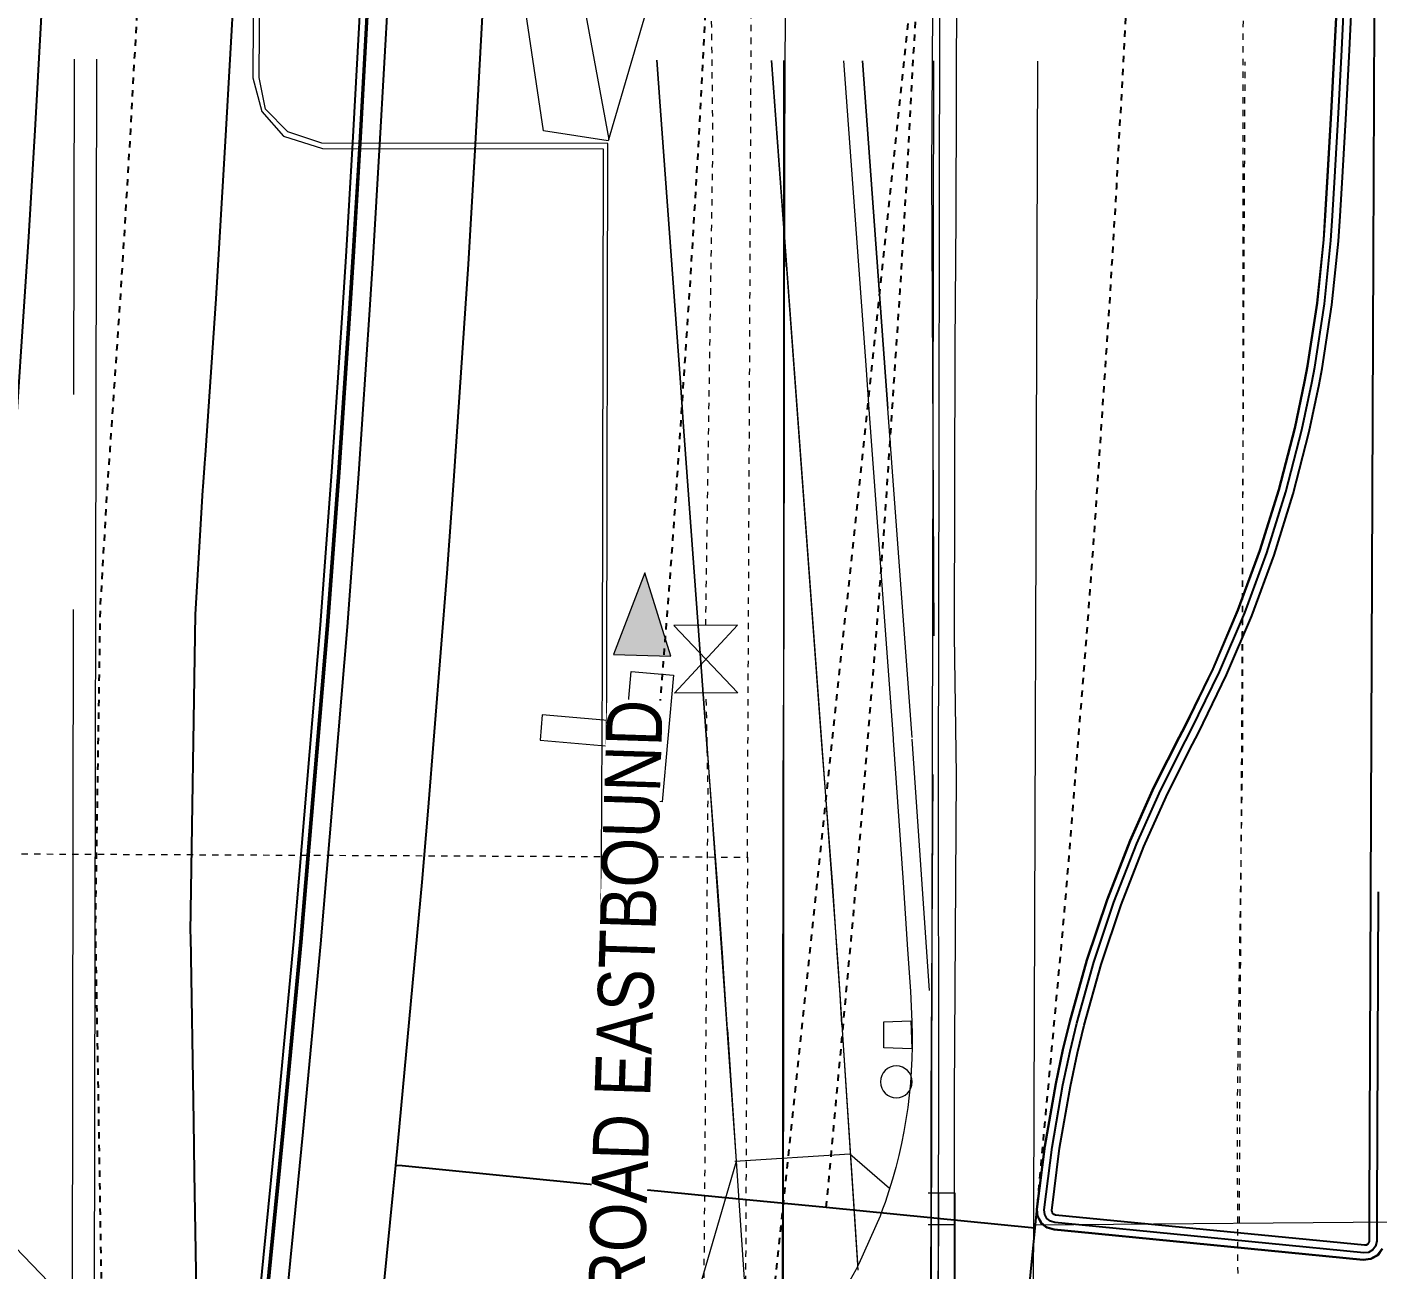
# Model space of a CAD drawing. Header units: metres. Extents: x -902 to -724, y 0 to 650.
# Drawn here: x -812.3 to -791.06, y 604.92 to 624.47 of the extents above; entities that cross this region are included whole.
import ezdxf

# ---------------------------------------------------------------- set-up
doc = ezdxf.new("R2010")
doc.units = ezdxf.units.M
for name, pattern in [('ControlLine', [0.02, 0.0125, -0.0025, 0.0025, -0.0025]), ('IMPORT-BDYS-Boundary _3_', [0.01, 0.009, -0.001]), ('IMPORT-FURN-Fence _3_', [0.005, 0.004167, -0.0008333]), ('IMPORT-LNMK-LaneLine3 _3_', [0.012, 0.003, -0.009]), ('IMPORT-LNMK-LaneLine3 _3__2_', [0.012, 0.003, -0.009]), ('IMPORT-LNMK-LineCont _3__2_', [0.004, 0.001, -0.003]), ('IMPORT-LNMK-LinePath', [0.008, 0.001, -0.007])]:
    doc.linetypes.add(name, pattern=pattern)
doc.layers.add('D-BDGE', color=7, linetype='Continuous', lineweight=13)
doc.layers.add('D-ENHA-GEN-LINE', color=7, linetype='Continuous', lineweight=9)
doc.styles.add('Arial Narrow_1', font='ARIALN.TTF', dxfattribs={"height": 0.875})

# ---------------------------------------------------------------- blocks, each defined once
blk = doc.blocks.new('T2DPAA-T2D-PWA-RW-M2D-000002_ControlLinesMinor_rvt-1-DRG-2871011 - SITE PLAN')
at = {"layer": 'D-BDGE', "color": 151, "linetype": 'ControlLine', "lineweight": 25, "true_color": 0x88c3ff}
blk.add_line((-1674.028, 602.345), (-1669.705, 643.233), dxfattribs=at)
blk = doc.blocks.new('T2DPAA-T2D-C3S-RW-M2D-100010_dwg-40802999-DRG-2871011 - SITE PLAN')
at = {"color": 9, "lineweight": 25, "true_color": 0xc3c3c3, "flags": 128}
for points in [[(266.195, -98.766), (266.474, -98.769), (266.545, -98.769), (267.474, -98.779), (267.769, -98.78), (268.545, -98.77), (270.894, -98.618), (271.547, -98.549), (272.773, -98.421), (273.581, -98.337), (276.445, -98.035), (276.517, -98.027), (281.454, -97.668), (283.401, -97.612), (283.448, -97.612), (283.823, -97.605), (283.945, -97.603), (286.388, -97.554), (287.175, -97.535), (288.94, -97.486), (291.322, -97.407)], [(266.444, -101.769), (266.515, -101.769), (267.444, -101.779), (267.739, -101.78), (268.515, -101.77), (270.864, -101.617), (271.517, -101.549), (272.743, -101.421), (273.551, -101.337), (276.437, -101.035), (276.51, -101.027), (281.485, -100.668), (283.447, -100.612), (283.496, -100.611), (283.873, -100.605), (283.996, -100.603), (286.459, -100.553), (287.252, -100.534), (289.03, -100.484), (291.431, -100.405)], [(263.084, -102.66), (266.505, -102.694), (267.729, -102.706), (271.505, -102.744), (272.729, -102.756), (273.536, -102.765), (276.503, -102.783), (281.499, -102.763), (283.909, -102.73), (286.494, -102.678), (287.306, -102.658), (289.094, -102.608), (291.488, -102.529), (292.155, -102.504), (294.277, -102.418), (296.48, -102.316), (297.001, -102.29), (299.457, -102.158), (301.468, -102.038), (301.844, -102.015), (304.633, -101.829), (306.452, -101.697), (306.684, -101.679), (309.665, -101.442)], [(266.996, -102.674), (267.73, -102.681), (271.505, -102.719), (272.729, -102.731), (273.537, -102.74), (276.503, -102.758), (281.498, -102.738), (283.909, -102.705), (286.494, -102.653), (287.305, -102.633), (289.093, -102.583), (291.487, -102.504), (292.154, -102.479), (294.276, -102.393), (296.478, -102.291), (297, -102.265), (299.455, -102.133), (301.466, -102.013), (301.843, -101.99), (304.631, -101.804), (306.45, -101.672), (306.682, -101.654), (309.663, -101.417)], [(266.997, -102.574), (267.731, -102.581), (271.506, -102.619), (272.73, -102.631), (273.538, -102.64), (276.503, -102.658), (281.497, -102.638), (283.907, -102.605), (286.491, -102.553), (287.303, -102.533), (289.09, -102.483), (291.483, -102.404), (292.15, -102.379), (294.271, -102.293), (296.473, -102.191), (296.995, -102.165), (299.45, -102.033), (301.46, -101.913), (301.837, -101.89), (304.624, -101.704), (306.443, -101.572), (306.675, -101.555), (309.654, -101.317)], [(260.796, -102.937), (261.503, -102.944), (266.502, -102.994), (267.726, -103.006), (271.502, -103.044), (272.726, -103.056), (273.533, -103.065), (276.502, -103.083), (281.502, -103.063), (283.914, -103.03), (286.501, -102.978), (287.313, -102.958), (289.103, -102.908), (291.499, -102.829)], [(260.923, -104.438), (262.712, -104.456), (267.711, -104.506), (272.711, -104.556), (273.135, -104.561), (273.518, -104.564), (277.605, -104.584), (278.729, -104.582), (282.479, -104.551), (283.939, -104.53), (287.352, -104.458), (289.148, -104.408), (292.223, -104.303), (294.355, -104.216), (295.254, -104.176), (297.092, -104.087), (299.559, -103.955), (301.958, -103.811), (304.759, -103.624), (306.82, -103.474), (309.823, -103.235)], [(273.034, -114.66), (273.034, -114.658), (273.067, -111.36), (273.067, -111.358), (273.084, -109.66), (273.1, -108.06), (273.1, -108.058), (273.134, -104.661), (273.135, -104.561)], [(261.781, -114.547), (262.611, -114.556), (267.61, -114.606), (272.61, -114.656), (273.034, -114.66), (273.417, -114.664)], [(273.333, -114.663), (274.332, -114.698), (275.329, -114.783), (275.871, -114.85), (276.319, -114.918), (277.302, -115.102), (278.275, -115.334), (279.234, -115.616), (280.052, -115.897), (280.178, -115.944), (280.919, -116.24), (281.106, -116.318), (282.04, -116.675), (282.991, -116.984), (283.956, -117.246), (284.933, -117.459), (285.919, -117.623), (286.664, -117.713), (286.913, -117.737), (287.91, -117.802), (288.91, -117.817), (289.294, -117.809), (289.91, -117.791), (290.909, -117.758), (291.909, -117.724), (292.908, -117.687)], [(273.185, -120.126), (273.078, -120.062), (273.007, -119.961), (272.983, -119.839), (273.028, -115.339), (273.031, -114.96), (273.055, -114.846), (273.121, -114.749), (273.219, -114.685), (273.334, -114.663)], [(273.333, -114.668), (274.332, -114.703), (275.328, -114.788), (275.87, -114.855), (276.319, -114.923), (277.301, -115.106), (278.273, -115.339), (279.233, -115.62), (280.05, -115.902), (280.177, -115.949), (280.917, -116.245), (281.104, -116.323), (282.038, -116.679), (282.989, -116.989), (283.955, -117.251), (284.932, -117.464), (285.918, -117.628), (286.663, -117.718), (286.912, -117.742), (287.91, -117.807), (288.91, -117.822), (289.294, -117.814), (289.91, -117.796), (290.909, -117.763), (291.909, -117.729), (292.908, -117.692)], [(273.186, -120.121), (273.082, -120.058), (273.012, -119.959), (272.988, -119.839), (273.033, -115.339), (273.036, -114.96), (273.06, -114.848), (273.125, -114.752), (273.221, -114.689), (273.334, -114.668)], [(273.332, -114.778), (274.325, -114.813), (275.316, -114.897), (275.855, -114.964), (276.301, -115.031), (277.278, -115.214), (278.245, -115.446), (279.199, -115.725), (280.012, -116.005), (280.138, -116.052), (280.874, -116.346), (281.062, -116.424), (282.002, -116.783), (282.958, -117.094), (283.929, -117.357), (284.911, -117.572), (285.903, -117.737), (286.652, -117.828), (286.902, -117.852), (287.906, -117.917), (288.911, -117.932), (289.297, -117.924), (289.913, -117.906), (290.913, -117.873), (291.913, -117.839), (292.912, -117.801)], [(278.774, -119.568), (276.283, -119.777), (273.792, -119.985), (273.298, -120.027), (273.222, -120.017), (273.157, -119.978), (273.113, -119.915), (273.098, -119.84), (273.143, -115.34), (273.146, -114.961), (273.161, -114.891), (273.202, -114.831), (273.262, -114.792), (273.333, -114.778)], [(293.712, -118.197), (291.221, -118.405), (288.73, -118.614), (286.238, -118.823), (283.747, -119.031), (281.256, -119.24), (278.764, -119.448), (276.273, -119.657), (273.782, -119.866), (273.288, -119.907), (273.261, -119.904), (273.238, -119.89), (273.223, -119.868), (273.218, -119.842), (273.263, -115.341), (273.266, -114.962), (273.272, -114.938), (273.286, -114.917), (273.307, -114.903), (273.332, -114.898)], [(273.331, -114.898), (274.318, -114.933), (275.303, -115.017), (275.839, -115.083), (276.282, -115.15), (277.253, -115.331), (278.214, -115.561), (279.162, -115.839), (279.971, -116.118), (280.096, -116.164), (280.828, -116.456), (281.017, -116.535), (281.962, -116.896), (282.924, -117.209), (283.9, -117.474), (284.888, -117.69), (285.886, -117.856), (286.64, -117.947), (286.891, -117.971), (287.901, -118.037), (288.912, -118.052), (289.301, -118.044), (289.917, -118.025), (290.917, -117.993), (291.917, -117.959), (292.917, -117.921)]]:
    blk.add_lwpolyline(points, dxfattribs=at)
at = {"color": 9, "linetype": 'IMPORT-LNMK-LinePath', "lineweight": 25, "true_color": 0xc3c3c3, "flags": 128}
blk.add_lwpolyline([(260.564, -100.21), (261.53, -100.219), (261.849, -100.222), (263.995, -100.244), (266.32, -100.267), (266.459, -100.269), (266.53, -100.269), (267.459, -100.279), (267.754, -100.28), (268.53, -100.27), (270.879, -100.118), (271.532, -100.049), (272.758, -99.921), (273.566, -99.837), (276.441, -99.535), (276.514, -99.527), (281.47, -99.168), (283.424, -99.112), (283.472, -99.111), (283.848, -99.105), (283.97, -99.103), (286.423, -99.054), (287.213, -99.034), (288.985, -98.985), (291.376, -98.906), (292.017, -98.882), (294.119, -98.796), (296.326, -98.694), (296.818, -98.669), (299.251, -98.539), (301.274, -98.418), (301.616, -98.397), (304.379, -98.213), (306.217, -98.079), (306.411, -98.064), (309.347, -97.83)], dxfattribs=at)
at = {"color": 9, "linetype": 'IMPORT-LNMK-LaneLine3 _3__2_', "lineweight": 25, "true_color": 0xc3c3c3, "flags": 128}
for points in [[(273.1, -108.06), (273.483, -108.064), (277.607, -108.084), (278.741, -108.082), (282.524, -108.051), (283.998, -108.029), (287.441, -107.956), (289.253, -107.906), (292.356, -107.8), (294.507, -107.713), (295.414, -107.672), (297.268, -107.583), (299.758, -107.449), (302.178, -107.304), (305.004, -107.116), (307.084, -106.964), (310.13, -106.721)], [(273.067, -111.36), (273.45, -111.364), (277.608, -111.384), (278.752, -111.382), (282.567, -111.351), (284.053, -111.329), (287.525, -111.255), (289.353, -111.205), (292.481, -111.098), (294.65, -111.01), (295.565, -110.969), (297.435, -110.879), (299.945, -110.744), (302.386, -110.598), (305.236, -110.408), (307.333, -110.255), (310.419, -110.009)]]:
    blk.add_lwpolyline(points, dxfattribs=at)
at = {"color": 9, "linetype": 'IMPORT-LNMK-LineCont _3__2_', "lineweight": 25, "true_color": 0xc3c3c3, "flags": 128}
blk.add_lwpolyline([(273.417, -114.664), (277.61, -114.684), (278.763, -114.682), (282.61, -114.65), (284.108, -114.628), (287.609, -114.554), (289.452, -114.503), (292.606, -114.396), (294.794, -114.307), (295.716, -114.265), (297.601, -114.175), (300.133, -114.039), (302.593, -113.891), (305.467, -113.7), (307.581, -113.545), (310.708, -113.296)], dxfattribs=at)
blk = doc.blocks.new('T2DPAA-T2D-PWC-RW-M2D-100010_RoadDesign_rvt-1-DRG-2871011 - SITE PLAN')
at = {"color": 9, "lineweight": 25, "true_color": 0xc3c3c3, "rotation": 84.9723245667552}
blk.add_blockref('T2DPAA-T2D-C3S-RW-M2D-100010_dwg-40802999-DRG-2871011 - SITE PLAN', (-1807.835, 343.649), dxfattribs=at)
blk = doc.blocks.new('T2DPAA-T2D-PWA-SU-M2D-000002_dwg-40815123-DRG-2871011 - SITE PLAN')
at = {"color": 9, "lineweight": 18, "true_color": 0xc0c0c0, "flags": 128}
for points in [[(90.54, 1571.755), (89.793, 1571.697), (82.54, 1571.053), (79.904, 1570.825), (79.549, 1575.213), (79.393, 1575.707), (79.137, 1575.978), (78.77, 1576.184), (78.384, 1576.223), (74.27, 1575.883), (70.563, 1575.575), (70.05, 1575.387), (69.691, 1575.017), (69.554, 1574.39), (69.937, 1569.995), (61.782, 1569.292), (53.761, 1568.63), (52.742, 1568.532), (50.331, 1568.296), (49.966, 1572.844), (49.866, 1573.869), (49.21, 1581.413), (48.495, 1590.12), (47.82, 1598.363)], [(52.762, 1568.434), (53.761, 1568.54), (61.809, 1569.22), (70.025, 1569.927), (69.639, 1574.405), (69.765, 1574.955), (70.091, 1575.333), (70.581, 1575.48), (74.281, 1575.78), (78.386, 1576.139), (78.75, 1576.105), (79.104, 1575.924), (79.316, 1575.669), (79.463, 1575.188), (79.836, 1570.749), (82.541, 1570.961), (89.766, 1571.589), (90.549, 1571.653)], [(70.088, 1569.913), (75.262, 1571.344), (77.364, 1571.296), (79.785, 1570.726)], [(51.057, 1565.5), (60.172, 1566.292), (62.784, 1566.507), (70.178, 1567.147), (78.064, 1567.806), (85.543, 1568.432), (90.792, 1568.891)], [(52.762, 1568.434), (52.685, 1568.365), (50.406, 1568.099), (50.366, 1568.191)], [(91.005, 1566.478), (89.818, 1566.384), (81.491, 1565.666), (72.578, 1564.918), (62.761, 1564.068), (60.581, 1563.886), (55.547, 1563.434), (48.283, 1562.818), (42.332, 1562.298)], [(62.762, 1564.14), (70.026, 1564.815), (72.581, 1565.025), (81.448, 1565.796), (89.807, 1566.48), (90.996, 1566.579)], [(42.354, 1562.038), (48.277, 1562.544), (55.608, 1563.187), (60.62, 1563.597), (62.797, 1563.821), (67.348, 1564.209), (69.347, 1564.37), (76.835, 1565.006), (81.632, 1565.421), (89.836, 1566.059), (91.031, 1566.175)], [(42.322, 1562.407), (48.284, 1562.905), (55.527, 1563.551), (60.593, 1563.962)]]:
    blk.add_lwpolyline(points, dxfattribs=at)
for points in [[(70.067, 1569.927), (70.133, 1570.954), (74.152, 1571.914), (75.277, 1571.378), (74.291, 1569.08)], [(59.789, 1568.167), (59.789, 1568.834), (60.989, 1568.834), (60.989, 1570.167), (60.589, 1570.167), (60.589, 1568.834), (61.789, 1568.834), (61.789, 1568.167)], [(61.601, 1567.132), (61.507, 1568.128), (62.66, 1567.232), (62.566, 1568.228)], [(56.65, 1564.395), (56.699, 1563.975), (56.267, 1563.917), (56.243, 1564.357)]]:
    blk.add_lwpolyline(points, close=True, dxfattribs=at)
at = {"color": 9, "linetype": 'IMPORT-FURN-Fence _3_', "lineweight": 18, "true_color": 0xc0c0c0, "flags": 128}
for points in [[(62.613, 1567.73), (70.209, 1568.284), (78.022, 1569.059), (85.411, 1569.65), (90.687, 1570.085)], [(50.797, 1566.729), (60.022, 1567.465), (61.554, 1567.63)]]:
    blk.add_lwpolyline(points, dxfattribs=at)
at = {"color": 9, "linetype": 'IMPORT-LNMK-LaneLine3 _3_', "lineweight": 18, "true_color": 0xc0c0c0, "flags": 128}
blk.add_lwpolyline([(47.217, 1557.964), (48.436, 1558.063), (55.725, 1558.735), (61.419, 1559.15), (67.634, 1559.692), (72.953, 1560.156), (81.863, 1560.925), (90.047, 1561.62), (91.423, 1561.729)], dxfattribs=at)
blk = doc.blocks.new('T2DPAA-T2D-PWA-SU-M2D-000001_dwg-40815111-DRG-2871011 - SITE PLAN')
at = {"color": 9, "linetype": 'IMPORT-BDYS-Boundary _3_', "lineweight": 18, "true_color": 0xc0c0c0, "flags": 128}
for points in [[(133.165, 1712.181), (137.239, 1663.336), (120.272, 1661.921)], [(133.165, 1712.181), (137.239, 1663.336), (168.947, 1665.981)]]:
    blk.add_lwpolyline(points, dxfattribs=at)
blk = doc.blocks.new('ASSA_Driveway_dwg-40817344-DRG-2871011 - SITE PLAN')
at = {"color": 9, "lineweight": 18, "true_color": 0xc0c0c0}
for p, q in [((21.608, 22.064), (16.357, 21.61)), ((-7.793, 19.175), (21.639, 21.708)), ((12.986, 21.319), (2.067, 20.375)), ((5.258, 10.179), (0.282, 11.166)), ((7.313, 10.494), (5.259, 10.179)), ((7.544, 8.709), (4.72, 8.274)), ((4.719, 8.274), (3.831, 8.137)), ((8.201, 7.384), (12.113, 8)), ((1.915, 6.818), (5.03, 7.081)), ((4.565, 6.658), (4.528, 7.081)), ((5.063, 6.701), (5.026, 7.125)), ((-6.67, 5.965), (5.041, 6.957)), ((-6.545, 4.484), (22.907, 6.968)), ((-6.646, 5.681), (5.063, 6.701))]:
    blk.add_line(p, q, dxfattribs=at)
at = {"color": 9, "linetype": 'IMPORT-LNMK-LaneLine3 _3_', "lineweight": 18, "true_color": 0xc0c0c0}
blk.add_line((4.988, 2.212), (23.179, 3.721), dxfattribs=at)
at = {"color": 9, "lineweight": 18, "true_color": 0xc0c0c0, "flags": 128}
blk.add_lwpolyline([(5.405, 24.203), (-2.326, 23.538), (-1.683, 16.075)], close=True, dxfattribs=at)
for points in [[(5.574, 7.639), (5.384, 7.669), (5.195, 7.704), (5.006, 7.744), (4.819, 7.789), (4.709, 7.817), (4.633, 7.838), (4.599, 7.848), (3.822, 8.113), (3.724, 8.153), (3.547, 8.23)], [(7.309, 10.493), (7.781, 10.565), (8.427, 10.665), (9.461, 10.829), (11.659, 11.193), (11.686, 11.198), (11.967, 11.243), (16.764, 12.023), (17.381, 12.123), (21.682, 12.822), (22.394, 12.938), (21.682, 12.822), (17.381, 12.123), (16.764, 12.023), (11.967, 11.243), (11.686, 11.198), (5.259, 10.179), (1.503, 9.588)], [(7.542, 8.708), (8.017, 8.78), (8.666, 8.881), (9.705, 9.045), (11.913, 9.411), (22.548, 11.139), (8.42, 8.844), (3.724, 8.121)], [(22.564, 10.954), (7.195, 9.599), (-6.876, 8.388)], [(5.044, 7.736), (5.53, 8.405), (5.256, 10.195)], [(22.645, 10.015), (17.837, 9.234), (17.215, 9.133), (12.382, 8.347), (12.099, 8.302), (12.071, 8.297), (9.855, 7.948), (8.812, 7.784), (8.162, 7.682), (7.685, 7.62)], [(12.141, 8.005), (17.261, 8.837), (22.671, 9.716), (17.261, 8.837), (22.671, 9.716), (17.261, 8.837)], [(-6.679, 6.064), (16.904, 8.093), (22.767, 8.598)], [(7.678, 7.619), (7.493, 7.598), (7.302, 7.58), (7.11, 7.568), (6.917, 7.56), (6.725, 7.557), (6.532, 7.558), (6.34, 7.565), (6.148, 7.576), (5.956, 7.592), (5.765, 7.613), (5.576, 7.638)], [(4.676, 5.43), (5.276, -0.817), (5.779, -7.134)]]:
    blk.add_lwpolyline(points, dxfattribs=at)
at = {"color": 9, "lineweight": 18, "true_color": 0xc0c0c0}
for start, end in [(4.9183, 184.9183), (184.9183, 4.9183)]:
    blk.add_arc((6.724, 7.778), 0.25, start, end, dxfattribs=at)
blk = doc.blocks.new('T2DPAA-T2D-PWA-SU-M2D-000100_Survey_rvt-1-DRG-2871011 - SITE PLAN')
at = {"color": 9, "lineweight": 18, "true_color": 0xc0c0c0, "rotation": 84.9723245667552}
for name, p in [('T2DPAA-T2D-PWA-SU-M2D-000002_dwg-40815123-DRG-2871011 - SITE PLAN', (-118.655, 415.297)), ('T2DPAA-T2D-PWA-SU-M2D-000001_dwg-40815111-DRG-2871011 - SITE PLAN', (-29.301, 328.935)), ('ASSA_Driveway_dwg-40817344-DRG-2871011 - SITE PLAN', (-1664.711, 600.503))]:
    blk.add_blockref(name, p, dxfattribs=at)
blk = doc.blocks.new('CS_Annot_Symb_Direction - ARROW LEFT_1-5794039-DRG-2871011 - SITE PLAN')
at = {"layer": 'D-ENHA-GEN-LINE'}
blk.add_hatch(color=256, dxfattribs=at).paths.add_polyline_path([(0, 0.001798), (0, -0.001798), (-0.005205, 0)])
for p, q in [((0, 0.001798), (-0.005205, 0)), ((0, -0.001798), (0, 0.001798)), ((-0.005205, 0), (0, -0.001798))]:
    blk.add_line(p, q, dxfattribs=at)

msp = doc.modelspace()

# ---------------------------------------------------------------- block references
at = {"color": 9, "lineweight": 5, "true_color": 0xc0c0c0}
msp.add_blockref('T2DPAA-T2D-PWA-SU-M2D-000100_Survey_rvt-1-DRG-2871011 - SITE PLAN', (873.236, 0), dxfattribs=at)
at = {"lineweight": 5}
for name in ['T2DPAA-T2D-PWC-RW-M2D-100010_RoadDesign_rvt-1-DRG-2871011 - SITE PLAN', 'T2DPAA-T2D-PWA-RW-M2D-000002_ControlLinesMinor_rvt-1-DRG-2871011 - SITE PLAN']:
    msp.add_blockref(name, (873.236, 0), dxfattribs=at)
at = {"layer": 'D-ENHA-GEN-LINE', "xscale": 250, "yscale": 250, "zscale": 250, "rotation": 268.1550112207104}
msp.add_blockref('CS_Annot_Symb_Direction - ARROW LEFT_1-5794039-DRG-2871011 - SITE PLAN', (-802.63, 614.588), dxfattribs=at)

# ---------------------------------------------------------------- next in the draw order: texts
at = {"layer": 'D-ENHA-GEN-LINE', "insert": (-803.667, 598.711), "char_height": 0.875, "attachment_point": 1, "rotation": 88.155, "style": 'Arial Narrow_1', "bg_fill": 3, "box_fill_scale": 1, "bg_fill_color": 256, "bg_fill_true_color": 13158600, "bg_fill_transparency": 0}
msp.add_mtext('RICHMOND ROAD EASTBOUND', dxfattribs=at)

doc.saveas('drawing.dxf')
